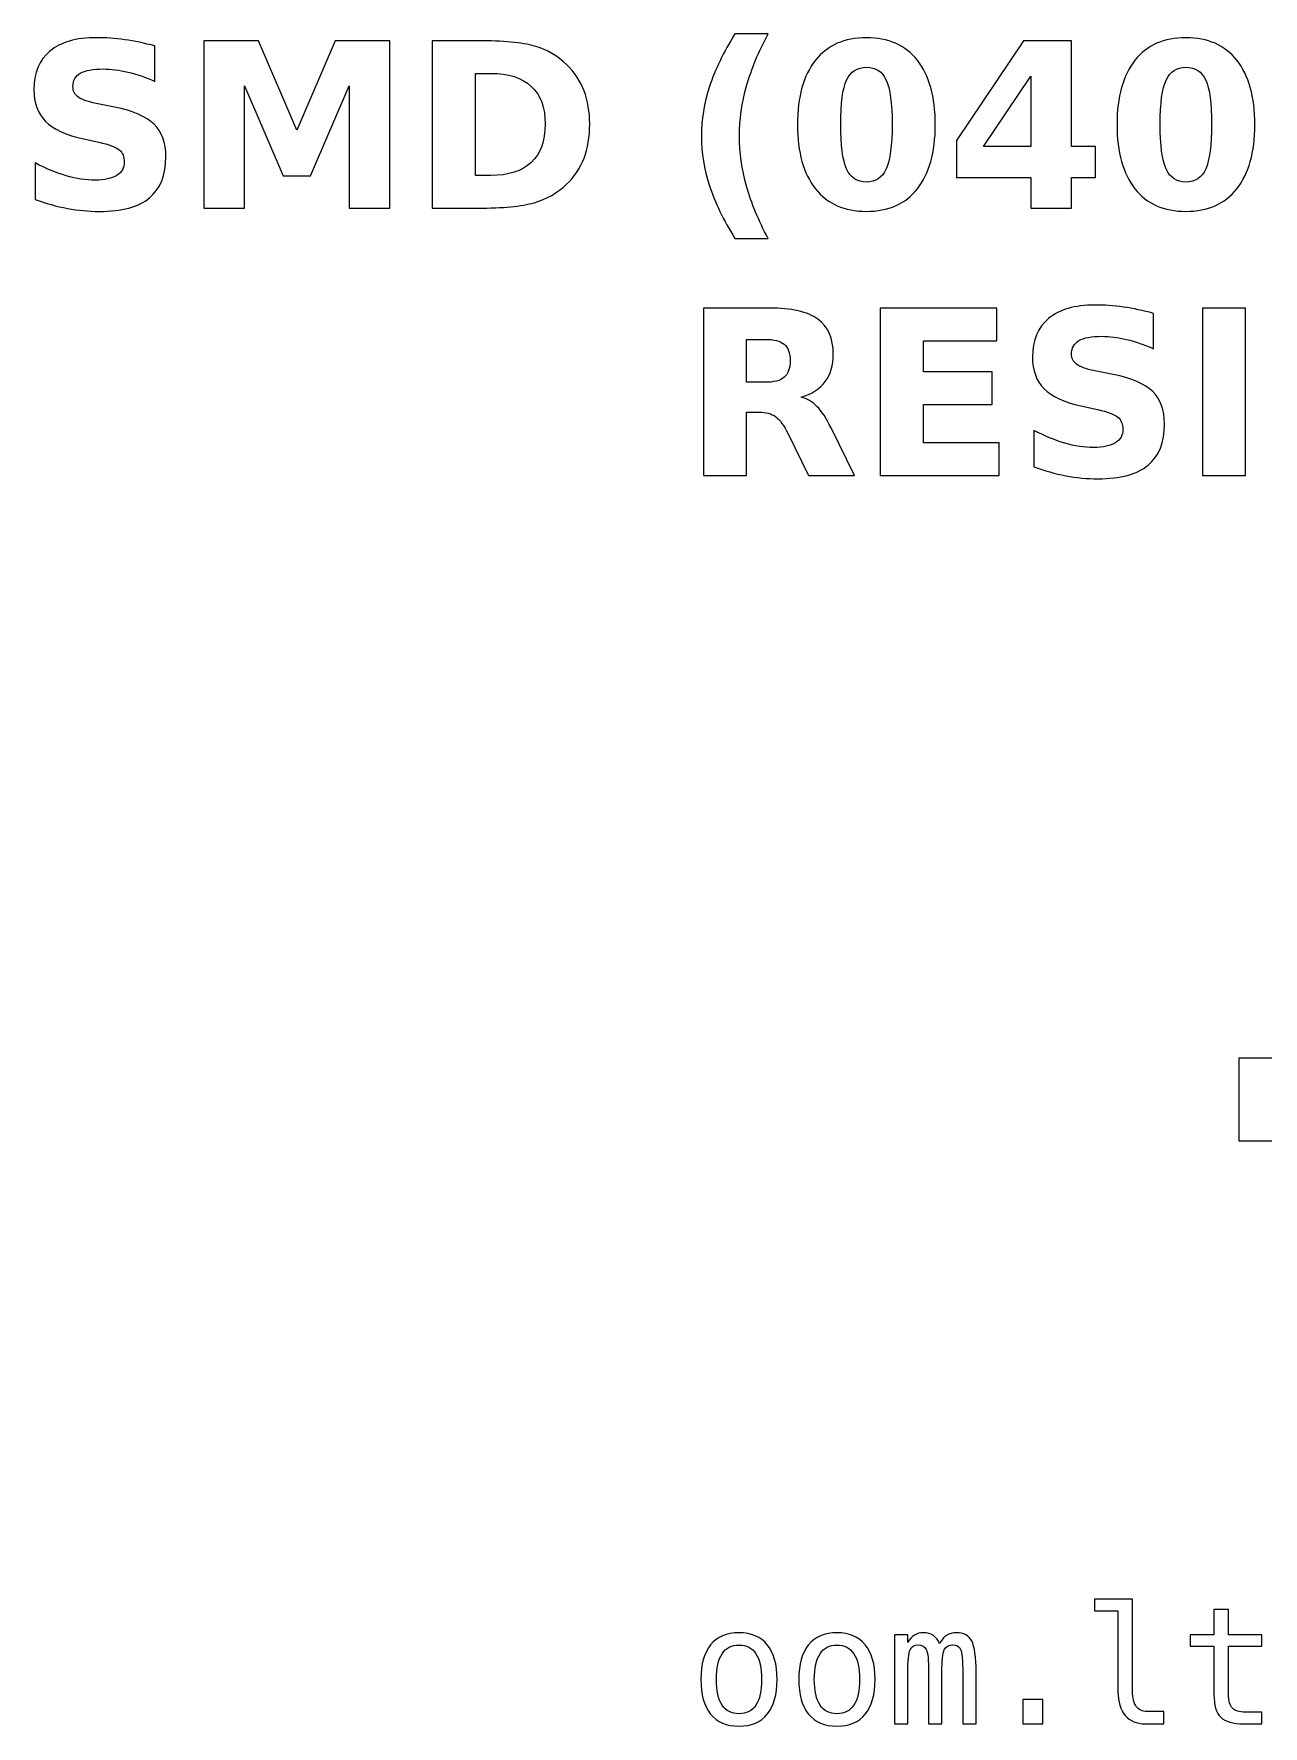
# Model space of a CAD drawing. Extents: x -112.9 to -97.1, y -152.4 to -142.
# Drawn here: x -112.91 to -105.36, y -152.35 to -141.95 of the extents above; entities that cross this region are included whole.
import ezdxf

# ---------------------------------------------------------------- set-up
doc = ezdxf.new("R2010")
doc.units = 0
doc.header["$MEASUREMENT"] = 0
doc.layers.add('LAYER_1', color=7, linetype='CONTINUOUS')

msp = doc.modelspace()

# ---------------------------------------------------------------- linework, layer by layer
at = {"layer": 'LAYER_1', "color": 7}
msp.add_lwpolyline([(-105.508, -148.754), (-104.492, -148.754), (-104.492, -148.246), (-105.508, -148.246), (-105.508, -148.754)], close=True, dxfattribs=at)
at = {"layer": 'LAYER_1'}
for points, knots in [([(-112.1704, -142.0284), (-112.1704, -142.0284), (-112.1704, -142.2459), (-112.1704, -142.2459), (-112.1704, -142.2459), (-112.2269, -142.2207), (-112.2821, -142.2017), (-112.3357, -142.1888), (-112.3357, -142.1888), (-112.3896, -142.1758), (-112.4404, -142.1695), (-112.4881, -142.1695), (-112.4881, -142.1695), (-112.5514, -142.1695), (-112.5984, -142.1782), (-112.6288, -142.1956), (-112.6288, -142.1956), (-112.6591, -142.2132), (-112.6742, -142.2403), (-112.6742, -142.277), (-112.6742, -142.277), (-112.6742, -142.3045), (-112.6641, -142.3261), (-112.6436, -142.3414), (-112.6436, -142.3414), (-112.6231, -142.3567), (-112.586, -142.3701), (-112.5321, -142.3811), (-112.5321, -142.3811), (-112.5321, -142.3811), (-112.4192, -142.4037), (-112.4192, -142.4037), (-112.4192, -142.4037), (-112.3047, -142.4268), (-112.2236, -142.4616), (-112.1754, -142.5086), (-112.1754, -142.5086), (-112.1271, -142.5554), (-112.1029, -142.622), (-112.1029, -142.7083), (-112.1029, -142.7083), (-112.1029, -142.8219), (-112.1365, -142.9063), (-112.2038, -142.9616), (-112.2038, -142.9616), (-112.2711, -143.0168), (-112.3738, -143.0446), (-112.5121, -143.0446), (-112.5121, -143.0446), (-112.5775, -143.0446), (-112.6429, -143.0385), (-112.7085, -143.026), (-112.7085, -143.026), (-112.7741, -143.0135), (-112.84, -142.9952), (-112.9056, -142.971), (-112.9056, -142.971), (-112.9056, -142.971), (-112.9056, -142.7471), (-112.9056, -142.7471), (-112.9056, -142.7471), (-112.84, -142.7819), (-112.7765, -142.8082), (-112.7151, -142.8259), (-112.7151, -142.8259), (-112.6537, -142.8435), (-112.5947, -142.8524), (-112.5378, -142.8524), (-112.5378, -142.8524), (-112.4799, -142.8524), (-112.4355, -142.8428), (-112.4047, -142.8235), (-112.4047, -142.8235), (-112.3738, -142.8042), (-112.3586, -142.7767), (-112.3586, -142.7407), (-112.3586, -142.7407), (-112.3586, -142.7087), (-112.3689, -142.6838), (-112.3898, -142.6664), (-112.3898, -142.6664), (-112.4108, -142.649), (-112.4524, -142.6333), (-112.515, -142.6196), (-112.515, -142.6196), (-112.515, -142.6196), (-112.6177, -142.5968), (-112.6177, -142.5968), (-112.6177, -142.5968), (-112.7205, -142.5747), (-112.7958, -142.5397), (-112.8433, -142.4914), (-112.8433, -142.4914), (-112.8908, -142.4432), (-112.9145, -142.3781), (-112.9145, -142.2965), (-112.9145, -142.2965), (-112.9145, -142.1939), (-112.8814, -142.1151), (-112.8153, -142.0601), (-112.8153, -142.0601), (-112.7492, -142.0048), (-112.6542, -141.9773), (-112.53, -141.9773), (-112.53, -141.9773), (-112.4736, -141.9773), (-112.4155, -141.9816), (-112.3557, -141.99), (-112.3557, -141.99), (-112.296, -141.9985), (-112.2342, -142.0112), (-112.1704, -142.0284)], [0, 0, 0, 0, 0.0357143, 0.0357143, 0.0357143, 0.0357143, 0.0714286, 0.0714286, 0.0714286, 0.0714286, 0.1071429, 0.1071429, 0.1071429, 0.1071429, 0.1428571, 0.1428571, 0.1428571, 0.1428571, 0.1785714, 0.1785714, 0.1785714, 0.1785714, 0.2142857, 0.2142857, 0.2142857, 0.2142857, 0.25, 0.25, 0.25, 0.25, 0.2857143, 0.2857143, 0.2857143, 0.2857143, 0.3214286, 0.3214286, 0.3214286, 0.3214286, 0.3571429, 0.3571429, 0.3571429, 0.3571429, 0.3928571, 0.3928571, 0.3928571, 0.3928571, 0.4285714, 0.4285714, 0.4285714, 0.4285714, 0.4642857, 0.4642857, 0.4642857, 0.4642857, 0.5, 0.5, 0.5, 0.5, 0.5357143, 0.5357143, 0.5357143, 0.5357143, 0.5714286, 0.5714286, 0.5714286, 0.5714286, 0.6071429, 0.6071429, 0.6071429, 0.6071429, 0.6428571, 0.6428571, 0.6428571, 0.6428571, 0.6785714, 0.6785714, 0.6785714, 0.6785714, 0.7142857, 0.7142857, 0.7142857, 0.7142857, 0.75, 0.75, 0.75, 0.75, 0.7857143, 0.7857143, 0.7857143, 0.7857143, 0.8214286, 0.8214286, 0.8214286, 0.8214286, 0.8571429, 0.8571429, 0.8571429, 0.8571429, 0.8928571, 0.8928571, 0.8928571, 0.8928571, 0.9285714, 0.9285714, 0.9285714, 0.9285714, 0.9642857, 0.9642857, 0.9642857, 0.9642857, 1, 1, 1, 1]), ([(-111.8701, -141.9959), (-111.8701, -141.9959), (-111.5326, -141.9959), (-111.5326, -141.9959), (-111.5326, -141.9959), (-111.5326, -141.9959), (-111.2981, -142.5465), (-111.2981, -142.5465), (-111.2981, -142.5465), (-111.2981, -142.5465), (-111.0625, -141.9959), (-111.0625, -141.9959), (-111.0625, -141.9959), (-111.0625, -141.9959), (-110.7257, -141.9959), (-110.7257, -141.9959), (-110.7257, -141.9959), (-110.7257, -141.9959), (-110.7257, -143.0246), (-110.7257, -143.0246), (-110.7257, -143.0246), (-110.7257, -143.0246), (-110.9764, -143.0246), (-110.9764, -143.0246), (-110.9764, -143.0246), (-110.9764, -143.0246), (-110.9764, -142.2722), (-110.9764, -142.2722), (-110.9764, -142.2722), (-110.9764, -142.2722), (-111.2135, -142.8268), (-111.2135, -142.8268), (-111.2135, -142.8268), (-111.2135, -142.8268), (-111.3816, -142.8268), (-111.3816, -142.8268), (-111.3816, -142.8268), (-111.3816, -142.8268), (-111.6187, -142.2722), (-111.6187, -142.2722), (-111.6187, -142.2722), (-111.6187, -142.2722), (-111.6187, -143.0246), (-111.6187, -143.0246), (-111.6187, -143.0246), (-111.6187, -143.0246), (-111.8701, -143.0246), (-111.8701, -143.0246), (-111.8701, -143.0246), (-111.8701, -143.0246), (-111.8701, -141.9959), (-111.8701, -141.9959)], [0, 0, 0, 0, 0.0769231, 0.0769231, 0.0769231, 0.0769231, 0.1538462, 0.1538462, 0.1538462, 0.1538462, 0.2307692, 0.2307692, 0.2307692, 0.2307692, 0.3076923, 0.3076923, 0.3076923, 0.3076923, 0.3846154, 0.3846154, 0.3846154, 0.3846154, 0.4615385, 0.4615385, 0.4615385, 0.4615385, 0.5384615, 0.5384615, 0.5384615, 0.5384615, 0.6153846, 0.6153846, 0.6153846, 0.6153846, 0.6923077, 0.6923077, 0.6923077, 0.6923077, 0.7692308, 0.7692308, 0.7692308, 0.7692308, 0.8461538, 0.8461538, 0.8461538, 0.8461538, 0.9230769, 0.9230769, 0.9230769, 0.9230769, 1, 1, 1, 1]), ([(-110.4658, -141.9959), (-110.4658, -141.9959), (-110.1859, -141.9959), (-110.1859, -141.9959), (-110.1859, -141.9959), (-110.0298, -141.9959), (-109.9136, -142.007), (-109.8372, -142.0293), (-109.8372, -142.0293), (-109.7607, -142.0516), (-109.6951, -142.0893), (-109.6403, -142.1427), (-109.6403, -142.1427), (-109.5921, -142.189), (-109.5564, -142.2426), (-109.5328, -142.3033), (-109.5328, -142.3033), (-109.5096, -142.3637), (-109.4978, -142.4324), (-109.4978, -142.5093), (-109.4978, -142.5093), (-109.4978, -142.5869), (-109.5096, -142.6561), (-109.5328, -142.717), (-109.5328, -142.717), (-109.5564, -142.7779), (-109.5921, -142.8315), (-109.6403, -142.8778), (-109.6403, -142.8778), (-109.6956, -142.9312), (-109.7617, -142.9689), (-109.8388, -142.9912), (-109.8388, -142.9912), (-109.916, -143.0135), (-110.0317, -143.0246), (-110.1859, -143.0246), (-110.1859, -143.0246), (-110.1859, -143.0246), (-110.4658, -143.0246), (-110.4658, -143.0246), (-110.4658, -143.0246), (-110.4658, -143.0246), (-110.4658, -141.9959), (-110.4658, -141.9959)], [0, 0, 0, 0, 0.0909091, 0.0909091, 0.0909091, 0.0909091, 0.1818182, 0.1818182, 0.1818182, 0.1818182, 0.2727273, 0.2727273, 0.2727273, 0.2727273, 0.3636364, 0.3636364, 0.3636364, 0.3636364, 0.4545455, 0.4545455, 0.4545455, 0.4545455, 0.5454545, 0.5454545, 0.5454545, 0.5454545, 0.6363636, 0.6363636, 0.6363636, 0.6363636, 0.7272727, 0.7272727, 0.7272727, 0.7272727, 0.8181818, 0.8181818, 0.8181818, 0.8181818, 0.9090909, 0.9090909, 0.9090909, 0.9090909, 1, 1, 1, 1]), ([(-108.4009, -143.2106), (-108.4009, -143.2106), (-108.6055, -143.2106), (-108.6055, -143.2106), (-108.6055, -143.2106), (-108.6758, -143.0973), (-108.7278, -142.9893), (-108.7612, -142.887), (-108.7612, -142.887), (-108.7948, -142.7849), (-108.8115, -142.6836), (-108.8115, -142.5829), (-108.8115, -142.5829), (-108.8115, -142.4823), (-108.7946, -142.3804), (-108.761, -142.2774), (-108.761, -142.2774), (-108.7271, -142.1742), (-108.6754, -142.0665), (-108.6055, -141.9538), (-108.6055, -141.9538), (-108.6055, -141.9538), (-108.4009, -141.9538), (-108.4009, -141.9538), (-108.4009, -141.9538), (-108.4597, -142.0627), (-108.5037, -142.1692), (-108.5331, -142.2732), (-108.5331, -142.2732), (-108.5625, -142.3771), (-108.5773, -142.4799), (-108.5773, -142.5815), (-108.5773, -142.5815), (-108.5773, -142.6831), (-108.5627, -142.7859), (-108.5336, -142.8903), (-108.5336, -142.8903), (-108.5044, -142.9945), (-108.4602, -143.1013), (-108.4009, -143.2106)], [0, 0, 0, 0, 0.1, 0.1, 0.1, 0.1, 0.2, 0.2, 0.2, 0.2, 0.3, 0.3, 0.3, 0.3, 0.4, 0.4, 0.4, 0.4, 0.5, 0.5, 0.5, 0.5, 0.6, 0.6, 0.6, 0.6, 0.7, 0.7, 0.7, 0.7, 0.8, 0.8, 0.8, 0.8, 0.9, 0.9, 0.9, 0.9, 1, 1, 1, 1]), ([(-107.3736, -142.5112), (-107.3736, -142.6817), (-107.4103, -142.8132), (-107.4839, -142.9058), (-107.4839, -142.9058), (-107.5573, -142.9983), (-107.6617, -143.0446), (-107.7967, -143.0446), (-107.7967, -143.0446), (-107.9322, -143.0446), (-108.0368, -142.9983), (-108.1102, -142.9058), (-108.1102, -142.9058), (-108.1838, -142.8132), (-108.2205, -142.6817), (-108.2205, -142.5112), (-108.2205, -142.5112), (-108.2205, -142.3405), (-108.1838, -142.2087), (-108.1102, -142.1161), (-108.1102, -142.1161), (-108.0368, -142.0237), (-107.9322, -141.9773), (-107.7967, -141.9773), (-107.7967, -141.9773), (-107.6617, -141.9773), (-107.5573, -142.0237), (-107.4839, -142.1161), (-107.4839, -142.1161), (-107.4103, -142.2087), (-107.3736, -142.3405), (-107.3736, -142.5112)], [0, 0, 0, 0, 0.125, 0.125, 0.125, 0.125, 0.25, 0.25, 0.25, 0.25, 0.375, 0.375, 0.375, 0.375, 0.5, 0.5, 0.5, 0.5, 0.625, 0.625, 0.625, 0.625, 0.75, 0.75, 0.75, 0.75, 0.875, 0.875, 0.875, 0.875, 1, 1, 1, 1]), ([(-106.8306, -141.9959), (-106.8306, -141.9959), (-106.5356, -141.9959), (-106.5356, -141.9959), (-106.5356, -141.9959), (-106.5356, -141.9959), (-106.5356, -142.645), (-106.5356, -142.645), (-106.5356, -142.645), (-106.5356, -142.645), (-106.3889, -142.645), (-106.3889, -142.645), (-106.3889, -142.645), (-106.3889, -142.645), (-106.3889, -142.8372), (-106.3889, -142.8372), (-106.3889, -142.8372), (-106.3889, -142.8372), (-106.5356, -142.8372), (-106.5356, -142.8372), (-106.5356, -142.8372), (-106.5356, -142.8372), (-106.5356, -143.0246), (-106.5356, -143.0246), (-106.5356, -143.0246), (-106.5356, -143.0246), (-106.7863, -143.0246), (-106.7863, -143.0246), (-106.7863, -143.0246), (-106.7863, -143.0246), (-106.7863, -142.8372), (-106.7863, -142.8372), (-106.7863, -142.8372), (-106.7863, -142.8372), (-107.2426, -142.8372), (-107.2426, -142.8372), (-107.2426, -142.8372), (-107.2426, -142.8372), (-107.2426, -142.6097), (-107.2426, -142.6097), (-107.2426, -142.6097), (-107.2426, -142.6097), (-106.8306, -141.9959), (-106.8306, -141.9959)], [0, 0, 0, 0, 0.0909091, 0.0909091, 0.0909091, 0.0909091, 0.1818182, 0.1818182, 0.1818182, 0.1818182, 0.2727273, 0.2727273, 0.2727273, 0.2727273, 0.3636364, 0.3636364, 0.3636364, 0.3636364, 0.4545455, 0.4545455, 0.4545455, 0.4545455, 0.5454545, 0.5454545, 0.5454545, 0.5454545, 0.6363636, 0.6363636, 0.6363636, 0.6363636, 0.7272727, 0.7272727, 0.7272727, 0.7272727, 0.8181818, 0.8181818, 0.8181818, 0.8181818, 0.9090909, 0.9090909, 0.9090909, 0.9090909, 1, 1, 1, 1]), ([(-105.4098, -142.5112), (-105.4098, -142.6817), (-105.4465, -142.8132), (-105.5201, -142.9058), (-105.5201, -142.9058), (-105.5935, -142.9983), (-105.6979, -143.0446), (-105.8329, -143.0446), (-105.8329, -143.0446), (-105.9684, -143.0446), (-106.073, -142.9983), (-106.1464, -142.9058), (-106.1464, -142.9058), (-106.22, -142.8132), (-106.2567, -142.6817), (-106.2567, -142.5112), (-106.2567, -142.5112), (-106.2567, -142.3405), (-106.22, -142.2087), (-106.1464, -142.1161), (-106.1464, -142.1161), (-106.073, -142.0237), (-105.9684, -141.9773), (-105.8329, -141.9773), (-105.8329, -141.9773), (-105.6979, -141.9773), (-105.5935, -142.0237), (-105.5201, -142.1161), (-105.5201, -142.1161), (-105.4465, -142.2087), (-105.4098, -142.3405), (-105.4098, -142.5112)], [0, 0, 0, 0, 0.125, 0.125, 0.125, 0.125, 0.25, 0.25, 0.25, 0.25, 0.375, 0.375, 0.375, 0.375, 0.5, 0.5, 0.5, 0.5, 0.625, 0.625, 0.625, 0.625, 0.75, 0.75, 0.75, 0.75, 0.875, 0.875, 0.875, 0.875, 1, 1, 1, 1]), ([(-110.2005, -142.1965), (-110.2005, -142.1965), (-110.2005, -142.824), (-110.2005, -142.824), (-110.2005, -142.824), (-110.2005, -142.824), (-110.1055, -142.824), (-110.1055, -142.824), (-110.1055, -142.824), (-109.9971, -142.824), (-109.9143, -142.7972), (-109.8572, -142.7433), (-109.8572, -142.7433), (-109.8, -142.6897), (-109.7713, -142.6116), (-109.7713, -142.5093), (-109.7713, -142.5093), (-109.7713, -142.4072), (-109.7998, -142.3296), (-109.8567, -142.2765), (-109.8567, -142.2765), (-109.9136, -142.2231), (-109.9966, -142.1965), (-110.1055, -142.1965), (-110.1055, -142.1965), (-110.1055, -142.1965), (-110.2005, -142.1965), (-110.2005, -142.1965)], [0, 0, 0, 0, 0.1428571, 0.1428571, 0.1428571, 0.1428571, 0.2857143, 0.2857143, 0.2857143, 0.2857143, 0.4285714, 0.4285714, 0.4285714, 0.4285714, 0.5714286, 0.5714286, 0.5714286, 0.5714286, 0.7142857, 0.7142857, 0.7142857, 0.7142857, 0.8571429, 0.8571429, 0.8571429, 0.8571429, 1, 1, 1, 1]), ([(-107.6389, -142.5093), (-107.6389, -142.3807), (-107.6509, -142.2901), (-107.6751, -142.2374), (-107.6751, -142.2374), (-107.6991, -142.185), (-107.7398, -142.1587), (-107.7967, -142.1587), (-107.7967, -142.1587), (-107.8536, -142.1587), (-107.8943, -142.185), (-107.9188, -142.2374), (-107.9188, -142.2374), (-107.943, -142.2901), (-107.9552, -142.3807), (-107.9552, -142.5093), (-107.9552, -142.5093), (-107.9552, -142.6391), (-107.943, -142.7309), (-107.9188, -142.784), (-107.9188, -142.784), (-107.8943, -142.8374), (-107.8536, -142.864), (-107.7967, -142.864), (-107.7967, -142.864), (-107.7403, -142.864), (-107.6998, -142.8374), (-107.6753, -142.784), (-107.6753, -142.784), (-107.6511, -142.7309), (-107.6389, -142.6391), (-107.6389, -142.5093)], [0, 0, 0, 0, 0.125, 0.125, 0.125, 0.125, 0.25, 0.25, 0.25, 0.25, 0.375, 0.375, 0.375, 0.375, 0.5, 0.5, 0.5, 0.5, 0.625, 0.625, 0.625, 0.625, 0.75, 0.75, 0.75, 0.75, 0.875, 0.875, 0.875, 0.875, 1, 1, 1, 1]), ([(-106.7863, -142.2144), (-106.7863, -142.2144), (-107.0773, -142.645), (-107.0773, -142.645), (-107.0773, -142.645), (-107.0773, -142.645), (-106.7863, -142.645), (-106.7863, -142.645), (-106.7863, -142.645), (-106.7863, -142.645), (-106.7863, -142.2144), (-106.7863, -142.2144)], [0, 0, 0, 0, 0.3333333, 0.3333333, 0.3333333, 0.3333333, 0.6666667, 0.6666667, 0.6666667, 0.6666667, 1, 1, 1, 1]), ([(-105.6751, -142.5093), (-105.6751, -142.3807), (-105.6871, -142.2901), (-105.7113, -142.2374), (-105.7113, -142.2374), (-105.7353, -142.185), (-105.776, -142.1587), (-105.8329, -142.1587), (-105.8329, -142.1587), (-105.8898, -142.1587), (-105.9305, -142.185), (-105.955, -142.2374), (-105.955, -142.2374), (-105.9792, -142.2901), (-105.9914, -142.3807), (-105.9914, -142.5093), (-105.9914, -142.5093), (-105.9914, -142.6391), (-105.9792, -142.7309), (-105.955, -142.784), (-105.955, -142.784), (-105.9305, -142.8374), (-105.8898, -142.864), (-105.8329, -142.864), (-105.8329, -142.864), (-105.7765, -142.864), (-105.736, -142.8374), (-105.7115, -142.784), (-105.7115, -142.784), (-105.6873, -142.7309), (-105.6751, -142.6391), (-105.6751, -142.5093)], [0, 0, 0, 0, 0.125, 0.125, 0.125, 0.125, 0.25, 0.25, 0.25, 0.25, 0.375, 0.375, 0.375, 0.375, 0.5, 0.5, 0.5, 0.5, 0.625, 0.625, 0.625, 0.625, 0.75, 0.75, 0.75, 0.75, 0.875, 0.875, 0.875, 0.875, 1, 1, 1, 1]), ([(-108.5334, -144.2779), (-108.5334, -144.2779), (-108.5334, -144.6671), (-108.5334, -144.6671), (-108.5334, -144.6671), (-108.5334, -144.6671), (-108.7987, -144.6671), (-108.7987, -144.6671), (-108.7987, -144.6671), (-108.7987, -144.6671), (-108.7987, -143.6384), (-108.7987, -143.6384), (-108.7987, -143.6384), (-108.7987, -143.6384), (-108.3935, -143.6384), (-108.3935, -143.6384), (-108.3935, -143.6384), (-108.258, -143.6384), (-108.1585, -143.6612), (-108.0955, -143.7066), (-108.0955, -143.7066), (-108.0323, -143.752), (-108.0007, -143.824), (-108.0007, -143.9223), (-108.0007, -143.9223), (-108.0007, -143.9902), (-108.0172, -144.0462), (-108.0499, -144.0897), (-108.0499, -144.0897), (-108.0828, -144.1335), (-108.1324, -144.1657), (-108.1985, -144.1862), (-108.1985, -144.1862), (-108.1623, -144.1946), (-108.1296, -144.2132), (-108.1009, -144.2424), (-108.1009, -144.2424), (-108.0722, -144.2715), (-108.0433, -144.3157), (-108.0139, -144.375), (-108.0139, -144.375), (-108.0139, -144.375), (-107.8697, -144.6671), (-107.8697, -144.6671), (-107.8697, -144.6671), (-107.8697, -144.6671), (-108.1524, -144.6671), (-108.1524, -144.6671), (-108.1524, -144.6671), (-108.1524, -144.6671), (-108.2778, -144.4115), (-108.2778, -144.4115), (-108.2778, -144.4115), (-108.3029, -144.3602), (-108.3286, -144.3249), (-108.3547, -144.3061), (-108.3547, -144.3061), (-108.3806, -144.2873), (-108.4151, -144.2779), (-108.4584, -144.2779), (-108.4584, -144.2779), (-108.4584, -144.2779), (-108.5334, -144.2779), (-108.5334, -144.2779)], [0, 0, 0, 0, 0.0625, 0.0625, 0.0625, 0.0625, 0.125, 0.125, 0.125, 0.125, 0.1875, 0.1875, 0.1875, 0.1875, 0.25, 0.25, 0.25, 0.25, 0.3125, 0.3125, 0.3125, 0.3125, 0.375, 0.375, 0.375, 0.375, 0.4375, 0.4375, 0.4375, 0.4375, 0.5, 0.5, 0.5, 0.5, 0.5625, 0.5625, 0.5625, 0.5625, 0.625, 0.625, 0.625, 0.625, 0.6875, 0.6875, 0.6875, 0.6875, 0.75, 0.75, 0.75, 0.75, 0.8125, 0.8125, 0.8125, 0.8125, 0.875, 0.875, 0.875, 0.875, 0.9375, 0.9375, 0.9375, 0.9375, 1, 1, 1, 1]), ([(-107.7122, -143.6384), (-107.7122, -143.6384), (-106.9963, -143.6384), (-106.9963, -143.6384), (-106.9963, -143.6384), (-106.9963, -143.6384), (-106.9963, -143.839), (-106.9963, -143.839), (-106.9963, -143.839), (-106.9963, -143.839), (-107.4469, -143.839), (-107.4469, -143.839), (-107.4469, -143.839), (-107.4469, -143.839), (-107.4469, -144.0305), (-107.4469, -144.0305), (-107.4469, -144.0305), (-107.4469, -144.0305), (-107.0234, -144.0305), (-107.0234, -144.0305), (-107.0234, -144.0305), (-107.0234, -144.0305), (-107.0234, -144.2311), (-107.0234, -144.2311), (-107.0234, -144.2311), (-107.0234, -144.2311), (-107.4469, -144.2311), (-107.4469, -144.2311), (-107.4469, -144.2311), (-107.4469, -144.2311), (-107.4469, -144.4665), (-107.4469, -144.4665), (-107.4469, -144.4665), (-107.4469, -144.4665), (-106.9813, -144.4665), (-106.9813, -144.4665), (-106.9813, -144.4665), (-106.9813, -144.4665), (-106.9813, -144.6671), (-106.9813, -144.6671), (-106.9813, -144.6671), (-106.9813, -144.6671), (-107.7122, -144.6671), (-107.7122, -144.6671), (-107.7122, -144.6671), (-107.7122, -144.6671), (-107.7122, -143.6384), (-107.7122, -143.6384)], [0, 0, 0, 0, 0.0833333, 0.0833333, 0.0833333, 0.0833333, 0.1666667, 0.1666667, 0.1666667, 0.1666667, 0.25, 0.25, 0.25, 0.25, 0.3333333, 0.3333333, 0.3333333, 0.3333333, 0.4166667, 0.4166667, 0.4166667, 0.4166667, 0.5, 0.5, 0.5, 0.5, 0.5833333, 0.5833333, 0.5833333, 0.5833333, 0.6666667, 0.6666667, 0.6666667, 0.6666667, 0.75, 0.75, 0.75, 0.75, 0.8333333, 0.8333333, 0.8333333, 0.8333333, 0.9166667, 0.9166667, 0.9166667, 0.9166667, 1, 1, 1, 1]), ([(-106.0323, -143.6709), (-106.0323, -143.6709), (-106.0323, -143.8884), (-106.0323, -143.8884), (-106.0323, -143.8884), (-106.0888, -143.8632), (-106.144, -143.8442), (-106.1976, -143.8313), (-106.1976, -143.8313), (-106.2515, -143.8183), (-106.3023, -143.812), (-106.35, -143.812), (-106.35, -143.812), (-106.4133, -143.812), (-106.4603, -143.8207), (-106.4907, -143.8381), (-106.4907, -143.8381), (-106.521, -143.8557), (-106.5361, -143.8828), (-106.5361, -143.9195), (-106.5361, -143.9195), (-106.5361, -143.947), (-106.526, -143.9686), (-106.5055, -143.9839), (-106.5055, -143.9839), (-106.485, -143.9992), (-106.4479, -144.0126), (-106.394, -144.0236), (-106.394, -144.0236), (-106.394, -144.0236), (-106.2811, -144.0462), (-106.2811, -144.0462), (-106.2811, -144.0462), (-106.1666, -144.0693), (-106.0855, -144.1041), (-106.0373, -144.1511), (-106.0373, -144.1511), (-105.989, -144.1979), (-105.9648, -144.2645), (-105.9648, -144.3508), (-105.9648, -144.3508), (-105.9648, -144.4644), (-105.9984, -144.5488), (-106.0657, -144.6041), (-106.0657, -144.6041), (-106.133, -144.6593), (-106.2357, -144.6871), (-106.374, -144.6871), (-106.374, -144.6871), (-106.4394, -144.6871), (-106.5048, -144.681), (-106.5704, -144.6685), (-106.5704, -144.6685), (-106.636, -144.656), (-106.7019, -144.6377), (-106.7675, -144.6135), (-106.7675, -144.6135), (-106.7675, -144.6135), (-106.7675, -144.3896), (-106.7675, -144.3896), (-106.7675, -144.3896), (-106.7019, -144.4244), (-106.6384, -144.4507), (-106.577, -144.4684), (-106.577, -144.4684), (-106.5156, -144.486), (-106.4566, -144.4949), (-106.3997, -144.4949), (-106.3997, -144.4949), (-106.3418, -144.4949), (-106.2974, -144.4853), (-106.2666, -144.466), (-106.2666, -144.466), (-106.2357, -144.4467), (-106.2205, -144.4192), (-106.2205, -144.3832), (-106.2205, -144.3832), (-106.2205, -144.3512), (-106.2308, -144.3263), (-106.2517, -144.3089), (-106.2517, -144.3089), (-106.2727, -144.2915), (-106.3143, -144.2758), (-106.3769, -144.2621), (-106.3769, -144.2621), (-106.3769, -144.2621), (-106.4796, -144.2393), (-106.4796, -144.2393), (-106.4796, -144.2393), (-106.5824, -144.2172), (-106.6577, -144.1822), (-106.7052, -144.1339), (-106.7052, -144.1339), (-106.7527, -144.0857), (-106.7764, -144.0206), (-106.7764, -143.939), (-106.7764, -143.939), (-106.7764, -143.8364), (-106.7433, -143.7576), (-106.6772, -143.7026), (-106.6772, -143.7026), (-106.6111, -143.6473), (-106.5161, -143.6198), (-106.3919, -143.6198), (-106.3919, -143.6198), (-106.3355, -143.6198), (-106.2774, -143.6241), (-106.2176, -143.6325), (-106.2176, -143.6325), (-106.1579, -143.641), (-106.0961, -143.6537), (-106.0323, -143.6709)], [0, 0, 0, 0, 0.0357143, 0.0357143, 0.0357143, 0.0357143, 0.0714286, 0.0714286, 0.0714286, 0.0714286, 0.1071429, 0.1071429, 0.1071429, 0.1071429, 0.1428571, 0.1428571, 0.1428571, 0.1428571, 0.1785714, 0.1785714, 0.1785714, 0.1785714, 0.2142857, 0.2142857, 0.2142857, 0.2142857, 0.25, 0.25, 0.25, 0.25, 0.2857143, 0.2857143, 0.2857143, 0.2857143, 0.3214286, 0.3214286, 0.3214286, 0.3214286, 0.3571429, 0.3571429, 0.3571429, 0.3571429, 0.3928571, 0.3928571, 0.3928571, 0.3928571, 0.4285714, 0.4285714, 0.4285714, 0.4285714, 0.4642857, 0.4642857, 0.4642857, 0.4642857, 0.5, 0.5, 0.5, 0.5, 0.5357143, 0.5357143, 0.5357143, 0.5357143, 0.5714286, 0.5714286, 0.5714286, 0.5714286, 0.6071429, 0.6071429, 0.6071429, 0.6071429, 0.6428571, 0.6428571, 0.6428571, 0.6428571, 0.6785714, 0.6785714, 0.6785714, 0.6785714, 0.7142857, 0.7142857, 0.7142857, 0.7142857, 0.75, 0.75, 0.75, 0.75, 0.7857143, 0.7857143, 0.7857143, 0.7857143, 0.8214286, 0.8214286, 0.8214286, 0.8214286, 0.8571429, 0.8571429, 0.8571429, 0.8571429, 0.8928571, 0.8928571, 0.8928571, 0.8928571, 0.9285714, 0.9285714, 0.9285714, 0.9285714, 0.9642857, 0.9642857, 0.9642857, 0.9642857, 1, 1, 1, 1]), ([(-105.732, -143.6384), (-105.732, -143.6384), (-105.4667, -143.6384), (-105.4667, -143.6384), (-105.4667, -143.6384), (-105.4667, -143.6384), (-105.4667, -144.6671), (-105.4667, -144.6671), (-105.4667, -144.6671), (-105.4667, -144.6671), (-105.732, -144.6671), (-105.732, -144.6671), (-105.732, -144.6671), (-105.732, -144.6671), (-105.732, -143.6384), (-105.732, -143.6384)], [0, 0, 0, 0, 0.25, 0.25, 0.25, 0.25, 0.5, 0.5, 0.5, 0.5, 0.75, 0.75, 0.75, 0.75, 1, 1, 1, 1]), ([(-108.4217, -144.0947), (-108.3662, -144.0947), (-108.3262, -144.0843), (-108.3022, -144.0636), (-108.3022, -144.0636), (-108.278, -144.0429), (-108.266, -144.0088), (-108.266, -143.9615), (-108.266, -143.9615), (-108.266, -143.9147), (-108.278, -143.8811), (-108.3022, -143.8609), (-108.3022, -143.8609), (-108.3262, -143.8407), (-108.3662, -143.8306), (-108.4217, -143.8306), (-108.4217, -143.8306), (-108.4217, -143.8306), (-108.5334, -143.8306), (-108.5334, -143.8306), (-108.5334, -143.8306), (-108.5334, -143.8306), (-108.5334, -144.0947), (-108.5334, -144.0947), (-108.5334, -144.0947), (-108.5334, -144.0947), (-108.4217, -144.0947), (-108.4217, -144.0947)], [0, 0, 0, 0, 0.1428571, 0.1428571, 0.1428571, 0.1428571, 0.2857143, 0.2857143, 0.2857143, 0.2857143, 0.4285714, 0.4285714, 0.4285714, 0.4285714, 0.5714286, 0.5714286, 0.5714286, 0.5714286, 0.7142857, 0.7142857, 0.7142857, 0.7142857, 0.8571429, 0.8571429, 0.8571429, 0.8571429, 1, 1, 1, 1]), ([(-106.1608, -152.138), (-106.1608, -152.1784), (-106.1534, -152.2087), (-106.1386, -152.2292), (-106.1386, -152.2292), (-106.1238, -152.2497), (-106.1019, -152.26), (-106.0729, -152.26), (-106.0729, -152.26), (-106.0729, -152.26), (-105.9679, -152.26), (-105.9679, -152.26), (-105.9679, -152.26), (-105.9679, -152.26), (-105.9679, -152.3362), (-105.9679, -152.3362), (-105.9679, -152.3362), (-105.9679, -152.3362), (-106.0816, -152.3362), (-106.0816, -152.3362), (-106.0816, -152.3362), (-106.1354, -152.3362), (-106.1769, -152.3189), (-106.2064, -152.2844), (-106.2064, -152.2844), (-106.2359, -152.2499), (-106.2506, -152.201), (-106.2506, -152.138), (-106.2506, -152.138), (-106.2506, -152.138), (-106.2506, -151.6413), (-106.2506, -151.6413), (-106.2506, -151.6413), (-106.2506, -151.6413), (-106.3946, -151.6413), (-106.3946, -151.6413), (-106.3946, -151.6413), (-106.3946, -151.6413), (-106.3946, -151.571), (-106.3946, -151.571), (-106.3946, -151.571), (-106.3946, -151.571), (-106.1608, -151.571), (-106.1608, -151.571), (-106.1608, -151.571), (-106.1608, -151.571), (-106.1608, -152.138), (-106.1608, -152.138)], [0, 0, 0, 0, 0.0833333, 0.0833333, 0.0833333, 0.0833333, 0.1666667, 0.1666667, 0.1666667, 0.1666667, 0.25, 0.25, 0.25, 0.25, 0.3333333, 0.3333333, 0.3333333, 0.3333333, 0.4166667, 0.4166667, 0.4166667, 0.4166667, 0.5, 0.5, 0.5, 0.5, 0.5833333, 0.5833333, 0.5833333, 0.5833333, 0.6666667, 0.6666667, 0.6666667, 0.6666667, 0.75, 0.75, 0.75, 0.75, 0.8333333, 0.8333333, 0.8333333, 0.8333333, 0.9166667, 0.9166667, 0.9166667, 0.9166667, 1, 1, 1, 1]), ([(-105.5708, -151.634), (-105.5708, -151.634), (-105.5708, -151.7893), (-105.5708, -151.7893), (-105.5708, -151.7893), (-105.5708, -151.7893), (-105.3666, -151.7893), (-105.3666, -151.7893), (-105.3666, -151.7893), (-105.3666, -151.7893), (-105.3666, -151.8592), (-105.3666, -151.8592), (-105.3666, -151.8592), (-105.3666, -151.8592), (-105.5708, -151.8592), (-105.5708, -151.8592), (-105.5708, -151.8592), (-105.5708, -151.8592), (-105.5708, -152.156), (-105.5708, -152.156), (-105.5708, -152.156), (-105.5708, -152.1964), (-105.5632, -152.2245), (-105.5478, -152.2404), (-105.5478, -152.2404), (-105.5325, -152.2564), (-105.5058, -152.2644), (-105.4678, -152.2644), (-105.4678, -152.2644), (-105.4678, -152.2644), (-105.3666, -152.2644), (-105.3666, -152.2644), (-105.3666, -152.2644), (-105.3666, -152.2644), (-105.3666, -152.3362), (-105.3666, -152.3362), (-105.3666, -152.3362), (-105.3666, -152.3362), (-105.4765, -152.3362), (-105.4765, -152.3362), (-105.4765, -152.3362), (-105.544, -152.3362), (-105.5915, -152.3227), (-105.6192, -152.2957), (-105.6192, -152.2957), (-105.6468, -152.2687), (-105.6607, -152.222), (-105.6607, -152.156), (-105.6607, -152.156), (-105.6607, -152.156), (-105.6607, -151.8592), (-105.6607, -151.8592), (-105.6607, -151.8592), (-105.6607, -151.8592), (-105.8067, -151.8592), (-105.8067, -151.8592), (-105.8067, -151.8592), (-105.8067, -151.8592), (-105.8067, -151.7893), (-105.8067, -151.7893), (-105.8067, -151.7893), (-105.8067, -151.7893), (-105.6607, -151.7893), (-105.6607, -151.7893), (-105.6607, -151.7893), (-105.6607, -151.7893), (-105.6607, -151.634), (-105.6607, -151.634), (-105.6607, -151.634), (-105.6607, -151.634), (-105.5708, -151.634), (-105.5708, -151.634)], [0, 0, 0, 0, 0.0555556, 0.0555556, 0.0555556, 0.0555556, 0.1111111, 0.1111111, 0.1111111, 0.1111111, 0.1666667, 0.1666667, 0.1666667, 0.1666667, 0.2222222, 0.2222222, 0.2222222, 0.2222222, 0.2777778, 0.2777778, 0.2777778, 0.2777778, 0.3333333, 0.3333333, 0.3333333, 0.3333333, 0.3888889, 0.3888889, 0.3888889, 0.3888889, 0.4444444, 0.4444444, 0.4444444, 0.4444444, 0.5, 0.5, 0.5, 0.5, 0.5555556, 0.5555556, 0.5555556, 0.5555556, 0.6111111, 0.6111111, 0.6111111, 0.6111111, 0.6666667, 0.6666667, 0.6666667, 0.6666667, 0.7222222, 0.7222222, 0.7222222, 0.7222222, 0.7777778, 0.7777778, 0.7777778, 0.7777778, 0.8333333, 0.8333333, 0.8333333, 0.8333333, 0.8888889, 0.8888889, 0.8888889, 0.8888889, 0.9444444, 0.9444444, 0.9444444, 0.9444444, 1, 1, 1, 1]), ([(-108.5803, -151.7761), (-108.5045, -151.7761), (-108.4465, -151.8006), (-108.4063, -151.8498), (-108.4063, -151.8498), (-108.3661, -151.899), (-108.346, -151.9702), (-108.346, -152.0632), (-108.346, -152.0632), (-108.346, -152.1567), (-108.366, -152.2279), (-108.406, -152.2769), (-108.406, -152.2769), (-108.4462, -152.3259), (-108.5042, -152.3504), (-108.5803, -152.3504), (-108.5803, -152.3504), (-108.6563, -152.3504), (-108.7142, -152.3259), (-108.7544, -152.2769), (-108.7544, -152.2769), (-108.7944, -152.2279), (-108.8144, -152.1567), (-108.8144, -152.0632), (-108.8144, -152.0632), (-108.8144, -151.9702), (-108.7944, -151.899), (-108.7544, -151.8498), (-108.7544, -151.8498), (-108.7142, -151.8006), (-108.6563, -151.7761), (-108.5803, -151.7761)], [0, 0, 0, 0, 0.125, 0.125, 0.125, 0.125, 0.25, 0.25, 0.25, 0.25, 0.375, 0.375, 0.375, 0.375, 0.5, 0.5, 0.5, 0.5, 0.625, 0.625, 0.625, 0.625, 0.75, 0.75, 0.75, 0.75, 0.875, 0.875, 0.875, 0.875, 1, 1, 1, 1]), ([(-107.9782, -151.7761), (-107.9024, -151.7761), (-107.8444, -151.8006), (-107.8042, -151.8498), (-107.8042, -151.8498), (-107.764, -151.899), (-107.7439, -151.9702), (-107.7439, -152.0632), (-107.7439, -152.0632), (-107.7439, -152.1567), (-107.7639, -152.2279), (-107.8039, -152.2769), (-107.8039, -152.2769), (-107.8441, -152.3259), (-107.9021, -152.3504), (-107.9782, -152.3504), (-107.9782, -152.3504), (-108.0542, -152.3504), (-108.1121, -152.3259), (-108.1523, -152.2769), (-108.1523, -152.2769), (-108.1923, -152.2279), (-108.2123, -152.1567), (-108.2123, -152.0632), (-108.2123, -152.0632), (-108.2123, -151.9702), (-108.1923, -151.899), (-108.1523, -151.8498), (-108.1523, -151.8498), (-108.1121, -151.8006), (-108.0542, -151.7761), (-107.9782, -151.7761)], [0, 0, 0, 0, 0.125, 0.125, 0.125, 0.125, 0.25, 0.25, 0.25, 0.25, 0.375, 0.375, 0.375, 0.375, 0.5, 0.5, 0.5, 0.5, 0.625, 0.625, 0.625, 0.625, 0.75, 0.75, 0.75, 0.75, 0.875, 0.875, 0.875, 0.875, 1, 1, 1, 1]), ([(-107.347, -151.845), (-107.336, -151.8215), (-107.3218, -151.8041), (-107.3046, -151.793), (-107.3046, -151.793), (-107.2876, -151.7818), (-107.267, -151.7761), (-107.243, -151.7761), (-107.243, -151.7761), (-107.199, -151.7761), (-107.1679, -151.7931), (-107.1499, -151.8271), (-107.1499, -151.8271), (-107.1318, -151.8612), (-107.1228, -151.9252), (-107.1228, -152.0193), (-107.1228, -152.0193), (-107.1228, -152.0193), (-107.1228, -152.3362), (-107.1228, -152.3362), (-107.1228, -152.3362), (-107.1228, -152.3362), (-107.2048, -152.3362), (-107.2048, -152.3362), (-107.2048, -152.3362), (-107.2048, -152.3362), (-107.2048, -152.0232), (-107.2048, -152.0232), (-107.2048, -152.0232), (-107.2048, -151.946), (-107.2091, -151.8982), (-107.2178, -151.8793), (-107.2178, -151.8793), (-107.2263, -151.8607), (-107.2421, -151.8513), (-107.265, -151.8513), (-107.265, -151.8513), (-107.291, -151.8513), (-107.3088, -151.8613), (-107.3185, -151.8813), (-107.3185, -151.8813), (-107.328, -151.9013), (-107.3328, -151.9487), (-107.3328, -152.0232), (-107.3328, -152.0232), (-107.3328, -152.0232), (-107.3328, -152.3362), (-107.3328, -152.3362), (-107.3328, -152.3362), (-107.3328, -152.3362), (-107.4148, -152.3362), (-107.4148, -152.3362), (-107.4148, -152.3362), (-107.4148, -152.3362), (-107.4148, -152.0232), (-107.4148, -152.0232), (-107.4148, -152.0232), (-107.4148, -151.945), (-107.4195, -151.8968), (-107.4288, -151.8787), (-107.4288, -151.8787), (-107.438, -151.8605), (-107.4546, -151.8513), (-107.4788, -151.8513), (-107.4788, -151.8513), (-107.5026, -151.8513), (-107.5192, -151.8613), (-107.5283, -151.8813), (-107.5283, -151.8813), (-107.5377, -151.9013), (-107.5423, -151.9487), (-107.5423, -152.0232), (-107.5423, -152.0232), (-107.5423, -152.0232), (-107.5423, -152.3362), (-107.5423, -152.3362), (-107.5423, -152.3362), (-107.5423, -152.3362), (-107.6238, -152.3362), (-107.6238, -152.3362), (-107.6238, -152.3362), (-107.6238, -152.3362), (-107.6238, -151.7893), (-107.6238, -151.7893), (-107.6238, -151.7893), (-107.6238, -151.7893), (-107.5423, -151.7893), (-107.5423, -151.7893), (-107.5423, -151.7893), (-107.5423, -151.7893), (-107.5423, -151.8361), (-107.5423, -151.8361), (-107.5423, -151.8361), (-107.5317, -151.8166), (-107.5182, -151.8018), (-107.502, -151.7915), (-107.502, -151.7915), (-107.486, -151.7813), (-107.4676, -151.7761), (-107.4471, -151.7761), (-107.4471, -151.7761), (-107.4223, -151.7761), (-107.4018, -151.7818), (-107.3853, -151.7931), (-107.3853, -151.7931), (-107.3688, -151.8046), (-107.3561, -151.8218), (-107.347, -151.845)], [0, 0, 0, 0, 0.037037, 0.037037, 0.037037, 0.037037, 0.0740741, 0.0740741, 0.0740741, 0.0740741, 0.1111111, 0.1111111, 0.1111111, 0.1111111, 0.1481481, 0.1481481, 0.1481481, 0.1481481, 0.1851852, 0.1851852, 0.1851852, 0.1851852, 0.2222222, 0.2222222, 0.2222222, 0.2222222, 0.2592593, 0.2592593, 0.2592593, 0.2592593, 0.2962963, 0.2962963, 0.2962963, 0.2962963, 0.3333333, 0.3333333, 0.3333333, 0.3333333, 0.3703704, 0.3703704, 0.3703704, 0.3703704, 0.4074074, 0.4074074, 0.4074074, 0.4074074, 0.4444444, 0.4444444, 0.4444444, 0.4444444, 0.4814815, 0.4814815, 0.4814815, 0.4814815, 0.5185185, 0.5185185, 0.5185185, 0.5185185, 0.5555556, 0.5555556, 0.5555556, 0.5555556, 0.5925926, 0.5925926, 0.5925926, 0.5925926, 0.6296296, 0.6296296, 0.6296296, 0.6296296, 0.6666667, 0.6666667, 0.6666667, 0.6666667, 0.7037037, 0.7037037, 0.7037037, 0.7037037, 0.7407407, 0.7407407, 0.7407407, 0.7407407, 0.7777778, 0.7777778, 0.7777778, 0.7777778, 0.8148148, 0.8148148, 0.8148148, 0.8148148, 0.8518519, 0.8518519, 0.8518519, 0.8518519, 0.8888889, 0.8888889, 0.8888889, 0.8888889, 0.9259259, 0.9259259, 0.9259259, 0.9259259, 0.962963, 0.962963, 0.962963, 0.962963, 1, 1, 1, 1]), ([(-108.5803, -151.8523), (-108.626, -151.8523), (-108.6605, -151.87), (-108.684, -151.9055), (-108.684, -151.9055), (-108.7075, -151.941), (-108.7192, -151.9937), (-108.7192, -152.0632), (-108.7192, -152.0632), (-108.7192, -152.1325), (-108.7075, -152.185), (-108.684, -152.2207), (-108.684, -152.2207), (-108.6605, -152.2564), (-108.626, -152.2742), (-108.5803, -152.2742), (-108.5803, -152.2742), (-108.5345, -152.2742), (-108.4998, -152.2564), (-108.4763, -152.2207), (-108.4763, -152.2207), (-108.4528, -152.185), (-108.4412, -152.1325), (-108.4412, -152.0632), (-108.4412, -152.0632), (-108.4412, -151.9937), (-108.4528, -151.941), (-108.4763, -151.9055), (-108.4763, -151.9055), (-108.4998, -151.87), (-108.5345, -151.8523), (-108.5803, -151.8523)], [0, 0, 0, 0, 0.125, 0.125, 0.125, 0.125, 0.25, 0.25, 0.25, 0.25, 0.375, 0.375, 0.375, 0.375, 0.5, 0.5, 0.5, 0.5, 0.625, 0.625, 0.625, 0.625, 0.75, 0.75, 0.75, 0.75, 0.875, 0.875, 0.875, 0.875, 1, 1, 1, 1]), ([(-107.9782, -151.8523), (-108.0239, -151.8523), (-108.0584, -151.87), (-108.0819, -151.9055), (-108.0819, -151.9055), (-108.1054, -151.941), (-108.1171, -151.9937), (-108.1171, -152.0632), (-108.1171, -152.0632), (-108.1171, -152.1325), (-108.1054, -152.185), (-108.0819, -152.2207), (-108.0819, -152.2207), (-108.0584, -152.2564), (-108.0239, -152.2742), (-107.9782, -152.2742), (-107.9782, -152.2742), (-107.9324, -152.2742), (-107.8977, -152.2564), (-107.8742, -152.2207), (-107.8742, -152.2207), (-107.8507, -152.185), (-107.8391, -152.1325), (-107.8391, -152.0632), (-107.8391, -152.0632), (-107.8391, -151.9937), (-107.8507, -151.941), (-107.8742, -151.9055), (-107.8742, -151.9055), (-107.8977, -151.87), (-107.9324, -151.8523), (-107.9782, -151.8523)], [0, 0, 0, 0, 0.125, 0.125, 0.125, 0.125, 0.25, 0.25, 0.25, 0.25, 0.375, 0.375, 0.375, 0.375, 0.5, 0.5, 0.5, 0.5, 0.625, 0.625, 0.625, 0.625, 0.75, 0.75, 0.75, 0.75, 0.875, 0.875, 0.875, 0.875, 1, 1, 1, 1]), ([(-106.836, -152.1872), (-106.836, -152.1872), (-106.713, -152.1872), (-106.713, -152.1872), (-106.713, -152.1872), (-106.713, -152.1872), (-106.713, -152.3362), (-106.713, -152.3362), (-106.713, -152.3362), (-106.713, -152.3362), (-106.836, -152.3362), (-106.836, -152.3362), (-106.836, -152.3362), (-106.836, -152.3362), (-106.836, -152.1872), (-106.836, -152.1872)], [0, 0, 0, 0, 0.25, 0.25, 0.25, 0.25, 0.5, 0.5, 0.5, 0.5, 0.75, 0.75, 0.75, 0.75, 1, 1, 1, 1])]:
    msp.add_open_spline(points, degree=3, knots=knots, dxfattribs=at)

doc.saveas('drawing.dxf')
